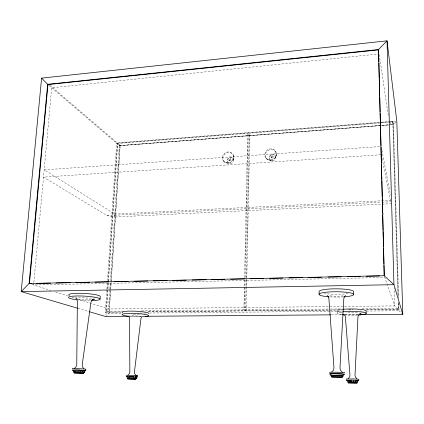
<?xml version="1.0" encoding="UTF-8"?>
<svg xmlns="http://www.w3.org/2000/svg" width="424" height="424" viewBox="0 0 424 424"><rect width="100%" height="100%" fill="white"/><g stroke="black" fill="none" stroke-linecap="round" stroke-linejoin="round"><path stroke-width="0.32" stroke-dasharray="2.12 1.59" d="M342.528 309.865L246.137 310.781L244.473 309.87L245.152 278.123M245.162 277.46L248.231 133.258L388.199 122.335M148.252 311.714L245.565 310.787L249.227 135.627L247.69 133.3L117.671 143.45L106.466 311.237L109.191 312.085L121.11 311.974M246.137 310.781L249.763 135.59L248.231 133.258M245.565 310.787L243.901 309.875L244.542 280.116M244.595 277.471L247.69 133.3M391.622 203.658L114.522 217.014L114.724 213.988L44.244 169.844L379.877 146.556M109.805 289.884L108.544 308.995L105.364 312.244L109.01 313.368L121.587 313.251M109.853 289.226L110.373 281.319M110.42 280.656L119.356 145.564L116.733 142.909L380.492 122.26M109.191 312.085L120.156 145.58L117.671 143.45M106.869 289.841L105.364 312.244L121.248 312.096M106.912 289.184L107.442 281.276M107.489 280.619L116.733 142.909L120.056 145.75L389.513 124.995M271.143 157.113L270.793 156.795L271.662 157.225L271.233 157.182L272.685 156.281L272.547 156.679L272.558 155.698L272.701 156.149M33.814 282.972L33.634 284.949L384.812 277.487L394.781 305.905L398.592 309.467L399.016 310.755L402.8 314.295M33.872 282.31L51.696 87.768L377.826 54.028M233.544 160.298L233.168 158.703L232.002 157.601L230.37 157.283L228.806 157.797L227.646 158.984C226.808 160.436 227.206 162.429 228.727 163.251L230.349 163.569A3.233 2.936 -40.4 0 0 233.168 158.799A3.233 2.936 -40.4 0 0 227.783 159.175A3.233 2.936 -40.4 0 0 230.359 163.569M275.77 157.426C275.844 155.645 274.206 154.257 272.468 154.363L270.867 154.887L269.68 156.101C268.827 157.59 269.272 159.615 270.841 160.431L272.51 160.754M232.903 160.134L233.772 157.23L232.914 154.288A5.872 5.316 -40.5 0 0 223.141 154.988A5.872 5.316 -40.5 0 0 227.815 162.948A5.872 5.316 -40.5 0 0 232.914 154.288M275.642 157.225L276.533 154.272L275.642 151.278A5.989 5.47 -34.4 0 0 265.541 152.009A5.989 5.47 -34.4 0 0 270.501 160.087A5.989 5.47 -34.4 0 0 275.642 151.278M395.984 122.138L393.477 124.688L390.175 124.942M270.724 160.283L267.714 159.753L265.466 157.606M228.128 163.139A5.666 5.13 -40.4 0 1 223.612 155.454A5.666 5.13 -40.4 0 1 233.046 154.776A5.666 5.13 -40.4 0 1 228.128 163.139L225.171 162.615L222.987 160.505M343.255 295.92L336.545 296.281L329.474 295.867M357.872 314.338L351.597 314.613L344.235 314.158M381.149 122.207L389.72 121.534M390.382 121.487L393.016 121.28L393.477 124.688L398.639 298.178M389.561 121.858L117.464 143.127L50.138 85.441M390.218 121.805L396.164 121.338M388.861 122.282L392.82 121.974L393.17 124.529L381.33 125.446M120.156 145.58L249.227 135.627M249.763 135.59L380.673 125.493M380.747 154.76L43.577 177.131L107.012 215.609L114.522 217.014M114.724 213.988L390.87 200.34M107.012 215.609L381.42 202.184M382.082 202.153L390.679 201.734M91.277 299.805L83.767 299.768L76.007 298.803L77.513 299.238L75.843 298.703M141.261 316.187L129.559 315.679M106.466 311.237L122.981 311.073M141.483 310.887L243.901 309.875M244.473 309.87L328.335 309.043M330.98 309.017L342.205 308.905M362.011 308.709L398.332 308.354L398.65 309.329L366.299 309.637M348.47 309.806L353.091 309.764M148.389 311.836L342.332 310.002M348.952 309.939L352.922 309.902M366.161 309.774L398.592 309.467L398.433 302.068M140.127 313.087L145.427 313.039M149.396 313.002L330.153 311.375M330.815 311.37L342.073 311.269M359.95 311.11L363.925 311.073M366.569 311.046L399.016 310.755L398.82 304.135M129.013 316.405L140.916 316.315M331.377 314.846L341.956 314.767M345.263 314.741L357.829 314.645M78.064 308.381L88.807 311.55M31.837 284.371L50.631 290.403M55.666 292.019L68.253 296.063M72.032 297.277L108.544 308.995L394.781 305.905L394.272 288.055M230.486 159.042L230.433 158.385L230.195 159.191L228.78 160.076L229.32 160.113L228.833 160.018L229.358 160.484L228.971 159.991M48.893 85.378L119.356 145.564L389.635 124.72L393.016 121.28L398.205 296.259M382.167 158.581L390.552 201.087M381.568 148.4L381.817 149.688M381.939 150.334L390.488 194.865M379.241 54.542L388.479 116.923M392.82 121.974L397.919 294.473M398.152 302.402L398.332 308.354M383.185 213.32L383.216 214.645M337.085 310.649L337.112 313.071M95.453 297.876A15.768 2.221 3.2 0 1 74.099 296.779M89.824 300.616A15.778 2.168 3.1 0 1 77.836 299.916M139.242 314.582A13.314 1.638 2.5 0 1 131.827 314.274M140.397 316.781A13.324 1.595 2.4 0 1 129.135 316.24M357.437 315.059A14.596 1.876 0.3 0 1 345.772 314.995M341.977 314.661A14.596 1.876 0.3 0 1 342.237 311.831M357.4 312.668A14.586 1.919 0.3 0 1 345.74 312.61M342.534 312.34A14.586 1.919 0.3 0 1 342.205 309.372M348.099 293.588A17.289 2.724 0.2 0 1 324.45 293.488M343.519 296.874A17.305 2.661 0.2 0 1 329.74 296.853M120.056 145.75L109.01 313.368L105.862 316.585L117.464 143.127L120.056 145.75M272.521 160.749A3.297 3.021 -34.2 0 0 275.356 155.905A3.297 3.021 -34.2 0 0 269.791 156.292A3.297 3.021 -34.2 0 0 272.521 160.749M272.16 158.041A1.06 0.97 -34.3 0 0 273.072 156.488A1.06 0.97 -34.3 0 0 271.286 156.61A1.06 0.97 -34.3 0 0 272.16 158.041M270.751 160.283A5.782 5.284 -34.4 0 0 275.706 151.781A5.782 5.284 -34.4 0 0 265.959 152.481A5.782 5.284 -34.4 0 0 270.751 160.283M229.941 160.908A1.039 0.943 -40.4 0 0 230.842 159.376A1.039 0.943 -40.4 0 0 229.114 159.493A1.039 0.943 -40.4 0 0 229.941 160.908"/><path stroke-width="0.64" d="M100.096 299.079L100.276 296.482A15.768 2.221 3.2 0 0 82.192 293.35A15.768 2.221 3.2 0 0 69.388 295.459M31.429 283.561L29.442 283.603L47.96 84.577L41.594 78.122L387.027 40.837L396.822 121.291L402.8 314.295L360.474 314.624M41.594 78.122L21.2 291.595L77.433 308.195M358.418 315.117L357.951 316.956L354.994 375.404L355.529 377.312L356.934 378.727M344.368 296.524L343.806 298.697L339.969 368.111L340.594 370.385L342.253 372.071M126.262 375.447L137.657 375.781L136.136 375.865M127.041 376.629L127.921 376.512M141.473 317.072L140.927 318.731L134.408 372.177L134.768 373.936L135.961 375.256M126.972 377.795L128.08 377.699M348.131 378.547L349.487 377.19L349.97 375.304L345.38 316.876L344.86 315.043M331.78 371.869L333.407 370.253L333.99 368.006L328.897 298.671L328.298 296.503M344.05 297.028L345.565 295.528M128.006 374.954L129.299 373.772L129.866 372.002L129.521 318.366L129.172 316.68M74.449 368.271L76.05 366.839L76.749 364.815L77.364 301.745L76.983 299.741M92.527 299.694L94.393 299.408L92.517 299.731L93.153 299.275L91.595 300.637L90.916 302.566L82.177 365.032L82.574 367.094L83.963 368.642M358.534 379.374L358.831 379.268L353.87 378.934L346.254 379.008L346.541 379.125M357.655 380.609L357.909 380.524L355.736 380.328M357.374 381.87L356.976 381.706M357.676 381.881L357.925 381.801L355.566 381.616M357.384 382.528L347.775 382.326M359.361 314.2L361.116 313.792L358.996 314.237M84.45 370.677L84.848 370.592L78.133 370.115L73.426 370.253M84.037 372.023L84.408 371.943L83.835 371.832M84.355 372.039L84.747 371.959L82.41 371.71M83.984 372.733L84.355 372.654L73.601 372.341M136.263 376.973L136.729 376.915L135.198 376.724M137.037 377.01L137.593 376.941L126.193 376.607L127.142 376.719M136.194 378.134L136.666 378.076L134.933 377.895M135.903 378.722L136.343 378.674L127.221 378.404L127.974 378.494M47.96 84.577L378.553 49.884L378.5 49.544L387.027 40.837L393.933 284.684L402.8 314.295M348.178 381.515L347.468 381.664M73.522 371.53L74.327 371.472M357.665 380.683L358.852 380.54L353.685 380.249M36.724 283.444L50.626 283.142M55.92 283.025L70.485 282.707M75.779 282.591L89.676 282.289M94.976 282.172L108.873 281.87M114.167 281.753L128.069 281.451M134.026 281.319L147.928 281.017M153.223 280.9L167.125 280.598M172.42 280.481L186.322 280.174M192.279 280.047L206.181 279.745M211.475 279.628L224.715 279.337M230.672 279.209L244.569 278.902M250.526 278.775L263.765 278.483M269.722 278.356L282.962 278.065M288.919 277.932L302.821 277.63M308.116 277.513L321.355 277.227M327.975 277.079L341.214 276.793M347.171 276.66L360.405 276.374M366.368 276.241L379.602 275.955M347.908 381.505L351.517 381.494M129.013 316.405L105.862 316.585L89.438 311.735M145.543 316.278L330.715 314.852M342.619 314.762L343.944 314.751M75.944 371.461L73.326 371.62M127.852 377.683L129.532 377.699M351.438 380.201L347.452 380.397M349.403 381.473L353.706 381.531M75.753 371.445L78.08 371.509M353.886 380.217L346.265 380.28L346.556 380.392M129.034 376.47L133.735 376.607M129.389 377.683L133.385 377.8M353.637 381.542L355.757 381.605M78.027 371.493L80.465 371.583M133.29 377.811L136.29 377.991M80.375 371.594L82.627 371.705M29.442 283.603L29.092 283.492L21.2 291.595L393.933 284.684L384.186 275.711L29.092 283.492L47.647 84.312L378.5 49.544L384.239 275.849L383.969 265.281M327.233 295.507L328.743 297.001M378.553 49.884L378.849 61.777M378.881 63.096L379.263 78.297M379.3 79.617L379.697 95.474M379.729 96.794L380.111 111.989M380.148 113.314L380.545 129.172M380.577 130.491L380.964 145.686M380.996 147.011L381.393 162.869M381.425 164.189L381.812 179.384M381.844 180.709L382.241 196.566M382.273 197.886L382.66 213.081M382.708 215.063L383.089 230.264M383.121 231.584L383.508 246.779M383.54 248.098L383.937 263.956M366.198 313.225L366.151 310.781A14.586 1.919 0.3 0 0 357.591 309.154A14.586 1.919 0.3 0 0 342.889 309.303M353.595 294.219L353.547 291.33A17.289 2.724 0.2 0 0 336.004 288.824A17.289 2.724 0.2 0 0 319.092 291.325L319.102 294.187M331.027 375.606A6.402 0.297 1.2 0 1 336.947 375.335A6.402 0.297 1.2 0 1 343.17 375.844M331.017 374.095A6.397 0.307 1.2 0 1 336.932 373.809A6.397 0.307 1.2 0 1 343.154 374.334M331.382 375.606A6.026 0.276 1.2 0 1 336.953 375.351A6.026 0.276 1.2 0 1 342.809 375.834M331.388 376.39A6.026 0.27 1.2 0 1 336.958 376.146A6.026 0.27 1.2 0 1 342.82 376.623M329.538 372.426A7.526 0.376 1.2 0 1 338.463 372.261A7.526 0.376 1.2 0 1 344.214 372.86M330.927 374.201A7.526 0.36 1.2 0 1 331.966 373.745A7.526 0.36 1.2 0 1 341.94 373.942A7.526 0.36 1.2 0 1 343.329 374.445M77.263 299.848A15.778 2.168 3.1 0 1 71.995 296.27A15.778 2.168 3.1 0 1 96.439 297.542A15.778 2.168 3.1 0 1 91.775 300.6M122.441 312.631A13.314 1.638 2.5 0 1 134.382 311.174A13.314 1.638 2.5 0 1 148.755 313.484M128.546 316.177A13.324 1.595 2.4 0 1 125.297 313.617A13.324 1.595 2.4 0 1 145.734 314.529A13.324 1.595 2.4 0 1 141.648 316.76M342.915 311.762A14.596 1.876 0.3 0 1 364.099 312.393A14.596 1.876 0.3 0 1 358.11 315.027M345.104 314.953A14.596 1.876 0.3 0 1 342.56 314.73M329.029 296.8A17.305 2.661 0.2 0 1 322.696 292.74A17.305 2.661 0.2 0 1 349.71 292.777A17.305 2.661 0.2 0 1 344.219 296.827M72.541 368.864A6.848 0.307 2.1 0 1 79.495 368.732A6.848 0.307 2.1 0 1 85.5 369.368M73.744 370.385A6.848 0.292 2.1 0 1 74.295 370.009A6.848 0.292 2.1 0 1 83.597 370.338A6.848 0.292 2.1 0 1 84.466 370.767M127.751 378.924L135.76 379.215L127.751 378.924M342.343 377.233L331.785 377.021L342.343 377.233M357.024 383.058L348.157 382.867L357.024 383.058M83.655 373.29L74.068 372.929L83.655 373.29"/></g></svg>
